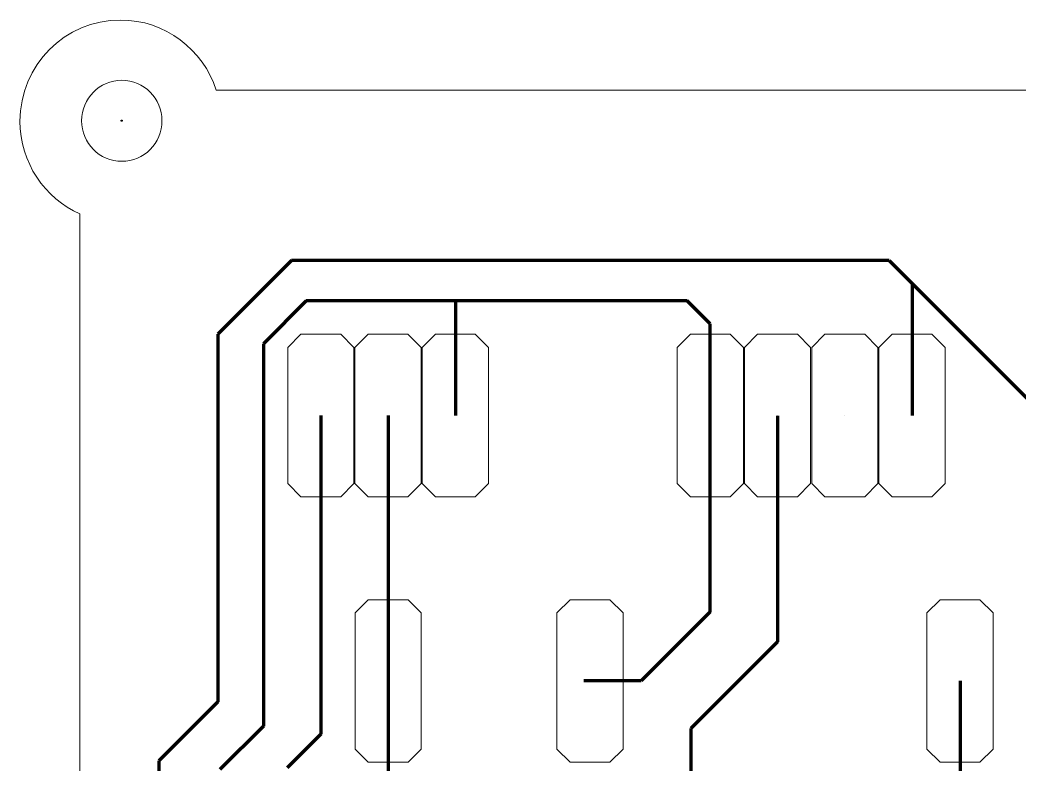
# Model space of a CAD drawing. Header units: millimetres. Extents: x -145 to 148, y -255 to 152.
# Drawn here: x 14.66 to 52.41, y 123.4 to 151.51 of the extents above; entities that cross this region are included whole.
import ezdxf

# ---------------------------------------------------------------- set-up
doc = ezdxf.new("R2010")
doc.units = ezdxf.units.MM
doc.header["$MEASUREMENT"] = 0
doc.layers.add('Layer 1', color=7, linetype='Continuous')

msp = doc.modelspace()

# ---------------------------------------------------------------- linework, layer by layer
at = {"layer": 'Layer 1', "lineweight": 18}
msp.add_ellipse((18.499, 147.7101), major_axis=(0, 1.5284), ratio=0.9929338, dxfattribs=at)
msp.add_open_spline([(22.0618, 148.866), (21.57, 150.402), (20.1389, 151.5133), (18.45, 151.5133), (16.3546, 151.5133), (14.6559, 149.8025), (14.6559, 147.6921), (14.6559, 146.1297), (15.587, 144.7863), (16.9207, 144.194)], degree=3, knots=[0, 0, 0, 0, 0.3333333, 0.3333333, 0.3333333, 0.6666667, 0.6666667, 0.6666667, 1, 1, 1, 1], dxfattribs=at)
for points in [[(141.0325, 148.866), (141.0325, 148.866), (22.0618, 148.866), (22.0618, 148.866)], [(16.9207, 144.194), (16.9207, 144.194), (16.9207, 109.7235), (16.9207, 109.7235)]]:
    msp.add_open_spline(points, degree=3, dxfattribs=at)
at = {"layer": 'Layer 1'}
msp.add_open_spline([(18.5167, 147.6921), (18.5167, 147.6921), (18.5167, 147.728), (18.5167, 147.728), (18.5167, 147.728), (18.4811, 147.728), (18.4811, 147.728), (18.4811, 147.728), (18.4811, 147.6921), (18.4811, 147.6921), (18.4811, 147.6921), (18.5167, 147.6921), (18.5167, 147.6921)], degree=3, knots=[0, 0, 0, 0, 0.25, 0.25, 0.25, 0.5, 0.5, 0.5, 0.75, 0.75, 0.75, 1, 1, 1, 1], dxfattribs=at)
at = {"layer": 'Layer 1', "color": 1, "lineweight": 9}
msp.add_open_spline([(18.5167, 147.6921), (18.5167, 147.6921), (18.5167, 147.728), (18.5167, 147.728), (18.5167, 147.728), (18.4811, 147.728), (18.4811, 147.728), (18.4811, 147.728), (18.4811, 147.6921), (18.4811, 147.6921), (18.4811, 147.6921), (18.5167, 147.6921), (18.5167, 147.6921)], degree=3, knots=[0, 0, 0, 0, 0.25, 0.25, 0.25, 0.5, 0.5, 0.5, 0.75, 0.75, 0.75, 1, 1, 1, 1], dxfattribs=at)
at = {"layer": 'Layer 1', "color": 6, "lineweight": 120}
for points in [[(24.9036, 142.4358), (24.9036, 142.4358), (22.128, 139.6599), (22.128, 139.6599)], [(47.4737, 142.4361), (47.4737, 142.4361), (24.9036, 142.4359), (24.9036, 142.4359)], [(47.4737, 142.4361), (47.4737, 142.4361), (53.9204, 135.9889), (53.9204, 135.9889)], [(48.3351, 141.5748), (48.3351, 141.5748), (48.3354, 136.5854), (48.3354, 136.5854)], [(25.4612, 140.9152), (25.4612, 140.9152), (23.8422, 139.2954), (23.8422, 139.2954)], [(39.8435, 140.9153), (39.8435, 140.9153), (25.4612, 140.9152), (25.4612, 140.9152)], [(31.0933, 140.9151), (31.0933, 140.9151), (31.0936, 136.5854), (31.0936, 136.5854)], [(40.7151, 140.0439), (40.7151, 140.0439), (39.8435, 140.9153), (39.8435, 140.9153)], [(40.7154, 129.1734), (40.7154, 129.1734), (40.7151, 140.0439), (40.7151, 140.0439)], [(22.128, 139.6599), (22.128, 139.6599), (22.1282, 125.7858), (22.1282, 125.7858)], [(23.8422, 139.2954), (23.8422, 139.2954), (23.8424, 124.8635), (23.8424, 124.8635)], [(26.0118, 136.5854), (26.0118, 136.5854), (26.012, 124.5648), (26.012, 124.5648)], [(28.5536, 136.5854), (28.5536, 136.5854), (28.5545, 122.7005), (28.5545, 122.7005)], [(43.2536, 136.5805), (43.2536, 136.5805), (43.2548, 128.0503), (43.2548, 128.0503)], [(40.7154, 129.1734), (40.7154, 129.1734), (38.1119, 126.5693), (38.1119, 126.5693)], [(43.2548, 128.0504), (43.2548, 128.0504), (39.9843, 124.7791), (39.9843, 124.7791)], [(38.1119, 126.5693), (38.1119, 126.5693), (35.947, 126.569), (35.947, 126.569)], [(50.144, 126.569), (50.144, 126.569), (50.1455, 118.0889), (50.1455, 118.0889)], [(22.1282, 125.7858), (22.1282, 125.7858), (19.8943, 123.5519), (19.8943, 123.5519)], [(23.8424, 124.8635), (23.8424, 124.8635), (22.2037, 123.2247), (22.2037, 123.2247)], [(39.9843, 124.7791), (39.9843, 124.7791), (39.9855, 118.0889), (39.9855, 118.0889)], [(26.012, 124.5649), (26.012, 124.5649), (24.7437, 123.2966), (24.7437, 123.2966)], [(19.8943, 123.5519), (19.8943, 123.5519), (19.8944, 114.3572), (19.8944, 114.3572)]]:
    msp.add_open_spline(points, degree=3, dxfattribs=at)
at = {"layer": 'Layer 1', "lineweight": 9}
for points in [[(27.2618, 134.0172), (27.2618, 134.0172), (27.2618, 139.1536), (27.2618, 139.1536), (27.2618, 139.1536), (26.7618, 139.6536), (26.7618, 139.6536), (26.7618, 139.6536), (25.2618, 139.6536), (25.2618, 139.6536), (25.2618, 139.6536), (24.7618, 139.1536), (24.7618, 139.1536), (24.7618, 139.1536), (24.7618, 134.0172), (24.7618, 134.0172), (24.7618, 134.0172), (25.2618, 133.5172), (25.2618, 133.5172), (25.2618, 133.5172), (26.7618, 133.5172), (26.7618, 133.5172), (26.7618, 133.5172), (27.2618, 134.0172), (27.2618, 134.0172)], [(29.8018, 134.0172), (29.8018, 134.0172), (29.8018, 139.1536), (29.8018, 139.1536), (29.8018, 139.1536), (29.3018, 139.6536), (29.3018, 139.6536), (29.3018, 139.6536), (27.8018, 139.6536), (27.8018, 139.6536), (27.8018, 139.6536), (27.3018, 139.1536), (27.3018, 139.1536), (27.3018, 139.1536), (27.3018, 134.0172), (27.3018, 134.0172), (27.3018, 134.0172), (27.8018, 133.5172), (27.8018, 133.5172), (27.8018, 133.5172), (29.3018, 133.5172), (29.3018, 133.5172), (29.3018, 133.5172), (29.8018, 134.0172), (29.8018, 134.0172)], [(32.3418, 134.0172), (32.3418, 134.0172), (32.3418, 139.1536), (32.3418, 139.1536), (32.3418, 139.1536), (31.8418, 139.6536), (31.8418, 139.6536), (31.8418, 139.6536), (30.3418, 139.6536), (30.3418, 139.6536), (30.3418, 139.6536), (29.8418, 139.1536), (29.8418, 139.1536), (29.8418, 139.1536), (29.8418, 134.0172), (29.8418, 134.0172), (29.8418, 134.0172), (30.3418, 133.5172), (30.3418, 133.5172), (30.3418, 133.5172), (31.8418, 133.5172), (31.8418, 133.5172), (31.8418, 133.5172), (32.3418, 134.0172), (32.3418, 134.0172)], [(41.9636, 134.0172), (41.9636, 134.0172), (41.9636, 139.1536), (41.9636, 139.1536), (41.9636, 139.1536), (41.4636, 139.6536), (41.4636, 139.6536), (41.4636, 139.6536), (39.9636, 139.6536), (39.9636, 139.6536), (39.9636, 139.6536), (39.4636, 139.1536), (39.4636, 139.1536), (39.4636, 139.1536), (39.4636, 134.0172), (39.4636, 134.0172), (39.4636, 134.0172), (39.9636, 133.5172), (39.9636, 133.5172), (39.9636, 133.5172), (41.4636, 133.5172), (41.4636, 133.5172), (41.4636, 133.5172), (41.9636, 134.0172), (41.9636, 134.0172)], [(44.5036, 134.0172), (44.5036, 134.0172), (44.5036, 139.1536), (44.5036, 139.1536), (44.5036, 139.1536), (44.0036, 139.6536), (44.0036, 139.6536), (44.0036, 139.6536), (42.5036, 139.6536), (42.5036, 139.6536), (42.5036, 139.6536), (42.0036, 139.1536), (42.0036, 139.1536), (42.0036, 139.1536), (42.0036, 134.0172), (42.0036, 134.0172), (42.0036, 134.0172), (42.5036, 133.5172), (42.5036, 133.5172), (42.5036, 133.5172), (44.0036, 133.5172), (44.0036, 133.5172), (44.0036, 133.5172), (44.5036, 134.0172), (44.5036, 134.0172)], [(47.0436, 134.0172), (47.0436, 134.0172), (47.0436, 139.1536), (47.0436, 139.1536), (47.0436, 139.1536), (46.5436, 139.6536), (46.5436, 139.6536), (46.5436, 139.6536), (45.0436, 139.6536), (45.0436, 139.6536), (45.0436, 139.6536), (44.5436, 139.1536), (44.5436, 139.1536), (44.5436, 139.1536), (44.5436, 134.0172), (44.5436, 134.0172), (44.5436, 134.0172), (45.0436, 133.5172), (45.0436, 133.5172), (45.0436, 133.5172), (46.5436, 133.5172), (46.5436, 133.5172), (46.5436, 133.5172), (47.0436, 134.0172), (47.0436, 134.0172)], [(49.5836, 134.0172), (49.5836, 134.0172), (49.5836, 139.1536), (49.5836, 139.1536), (49.5836, 139.1536), (49.0836, 139.6536), (49.0836, 139.6536), (49.0836, 139.6536), (47.5836, 139.6536), (47.5836, 139.6536), (47.5836, 139.6536), (47.0836, 139.1536), (47.0836, 139.1536), (47.0836, 139.1536), (47.0836, 134.0172), (47.0836, 134.0172), (47.0836, 134.0172), (47.5836, 133.5172), (47.5836, 133.5172), (47.5836, 133.5172), (49.0836, 133.5172), (49.0836, 133.5172), (49.0836, 133.5172), (49.5836, 134.0172), (49.5836, 134.0172)], [(29.8036, 124.0008), (29.8036, 124.0008), (29.8036, 129.1372), (29.8036, 129.1372), (29.8036, 129.1372), (29.3036, 129.6372), (29.3036, 129.6372), (29.3036, 129.6372), (27.8036, 129.6372), (27.8036, 129.6372), (27.8036, 129.6372), (27.3036, 129.1372), (27.3036, 129.1372), (27.3036, 129.1372), (27.3036, 124.0008), (27.3036, 124.0008), (27.3036, 124.0008), (27.8036, 123.5008), (27.8036, 123.5008), (27.8036, 123.5008), (29.3036, 123.5008), (29.3036, 123.5008), (29.3036, 123.5008), (29.8036, 124.0008), (29.8036, 124.0008)], [(37.4236, 124.0008), (37.4236, 124.0008), (37.4236, 129.1372), (37.4236, 129.1372), (37.4236, 129.1372), (36.9236, 129.6372), (36.9236, 129.6372), (36.9236, 129.6372), (35.4236, 129.6372), (35.4236, 129.6372), (35.4236, 129.6372), (34.9236, 129.1372), (34.9236, 129.1372), (34.9236, 129.1372), (34.9236, 124.0008), (34.9236, 124.0008), (34.9236, 124.0008), (35.4236, 123.5008), (35.4236, 123.5008), (35.4236, 123.5008), (36.9236, 123.5008), (36.9236, 123.5008), (36.9236, 123.5008), (37.4236, 124.0008), (37.4236, 124.0008)], [(51.3937, 124.0008), (51.3937, 124.0008), (51.3937, 129.1372), (51.3937, 129.1372), (51.3937, 129.1372), (50.8937, 129.6372), (50.8937, 129.6372), (50.8937, 129.6372), (49.3937, 129.6372), (49.3937, 129.6372), (49.3937, 129.6372), (48.8937, 129.1372), (48.8937, 129.1372), (48.8937, 129.1372), (48.8937, 124.0008), (48.8937, 124.0008), (48.8937, 124.0008), (49.3937, 123.5008), (49.3937, 123.5008), (49.3937, 123.5008), (50.8937, 123.5008), (50.8937, 123.5008), (50.8937, 123.5008), (51.3937, 124.0008), (51.3937, 124.0008)]]:
    msp.add_open_spline(points, degree=3, knots=[0, 0, 0, 0, 0.125, 0.125, 0.125, 0.25, 0.25, 0.25, 0.375, 0.375, 0.375, 0.5, 0.5, 0.5, 0.625, 0.625, 0.625, 0.75, 0.75, 0.75, 0.875, 0.875, 0.875, 1, 1, 1, 1], dxfattribs=at)
at = {"layer": 'Layer 1', "color": 5}
for points in [[(26.0118, 136.5837), (26.0118, 136.5837), (26.0153, 136.5837), (26.0153, 136.5837), (26.0153, 136.5837), (26.0153, 136.5872), (26.0153, 136.5872), (26.0153, 136.5872), (26.0118, 136.5872), (26.0118, 136.5872), (26.0118, 136.5872), (26.0118, 136.5837), (26.0118, 136.5837)], [(28.5518, 136.5837), (28.5518, 136.5837), (28.5553, 136.5837), (28.5553, 136.5837), (28.5553, 136.5837), (28.5553, 136.5872), (28.5553, 136.5872), (28.5553, 136.5872), (28.5518, 136.5872), (28.5518, 136.5872), (28.5518, 136.5872), (28.5518, 136.5837), (28.5518, 136.5837)], [(31.0918, 136.5837), (31.0918, 136.5837), (31.0953, 136.5837), (31.0953, 136.5837), (31.0953, 136.5837), (31.0953, 136.5872), (31.0953, 136.5872), (31.0953, 136.5872), (31.0918, 136.5872), (31.0918, 136.5872), (31.0918, 136.5872), (31.0918, 136.5837), (31.0918, 136.5837)], [(40.7136, 136.5837), (40.7136, 136.5837), (40.7171, 136.5837), (40.7171, 136.5837), (40.7171, 136.5837), (40.7171, 136.5872), (40.7171, 136.5872), (40.7171, 136.5872), (40.7136, 136.5872), (40.7136, 136.5872), (40.7136, 136.5872), (40.7136, 136.5837), (40.7136, 136.5837)], [(43.2536, 136.5837), (43.2536, 136.5837), (43.2571, 136.5837), (43.2571, 136.5837), (43.2571, 136.5837), (43.2571, 136.5872), (43.2571, 136.5872), (43.2571, 136.5872), (43.2536, 136.5872), (43.2536, 136.5872), (43.2536, 136.5872), (43.2536, 136.5837), (43.2536, 136.5837)], [(45.7936, 136.5837), (45.7936, 136.5837), (45.7971, 136.5837), (45.7971, 136.5837), (45.7971, 136.5837), (45.7971, 136.5872), (45.7971, 136.5872), (45.7971, 136.5872), (45.7936, 136.5872), (45.7936, 136.5872), (45.7936, 136.5872), (45.7936, 136.5837), (45.7936, 136.5837)], [(48.3336, 136.5837), (48.3336, 136.5837), (48.3371, 136.5837), (48.3371, 136.5837), (48.3371, 136.5837), (48.3371, 136.5872), (48.3371, 136.5872), (48.3371, 136.5872), (48.3336, 136.5872), (48.3336, 136.5872), (48.3336, 136.5872), (48.3336, 136.5837), (48.3336, 136.5837)], [(28.5536, 126.5673), (28.5536, 126.5673), (28.5571, 126.5673), (28.5571, 126.5673), (28.5571, 126.5673), (28.5571, 126.5708), (28.5571, 126.5708), (28.5571, 126.5708), (28.5536, 126.5708), (28.5536, 126.5708), (28.5536, 126.5708), (28.5536, 126.5673), (28.5536, 126.5673)], [(36.1736, 126.5673), (36.1736, 126.5673), (36.1771, 126.5673), (36.1771, 126.5673), (36.1771, 126.5673), (36.1771, 126.5708), (36.1771, 126.5708), (36.1771, 126.5708), (36.1736, 126.5708), (36.1736, 126.5708), (36.1736, 126.5708), (36.1736, 126.5673), (36.1736, 126.5673)], [(50.1437, 126.5673), (50.1437, 126.5673), (50.1472, 126.5673), (50.1472, 126.5673), (50.1472, 126.5673), (50.1472, 126.5708), (50.1472, 126.5708), (50.1472, 126.5708), (50.1437, 126.5708), (50.1437, 126.5708), (50.1437, 126.5708), (50.1437, 126.5673), (50.1437, 126.5673)]]:
    msp.add_open_spline(points, degree=3, knots=[0, 0, 0, 0, 0.25, 0.25, 0.25, 0.5, 0.5, 0.5, 0.75, 0.75, 0.75, 1, 1, 1, 1], dxfattribs=at)
at = {"layer": 'Layer 1', "color": 5, "lineweight": 9}
for points in [[(26.0118, 136.5837), (26.0118, 136.5837), (26.0153, 136.5837), (26.0153, 136.5837), (26.0153, 136.5837), (26.0153, 136.5872), (26.0153, 136.5872), (26.0153, 136.5872), (26.0118, 136.5872), (26.0118, 136.5872), (26.0118, 136.5872), (26.0118, 136.5837), (26.0118, 136.5837)], [(28.5518, 136.5837), (28.5518, 136.5837), (28.5553, 136.5837), (28.5553, 136.5837), (28.5553, 136.5837), (28.5553, 136.5872), (28.5553, 136.5872), (28.5553, 136.5872), (28.5518, 136.5872), (28.5518, 136.5872), (28.5518, 136.5872), (28.5518, 136.5837), (28.5518, 136.5837)], [(31.0918, 136.5837), (31.0918, 136.5837), (31.0953, 136.5837), (31.0953, 136.5837), (31.0953, 136.5837), (31.0953, 136.5872), (31.0953, 136.5872), (31.0953, 136.5872), (31.0918, 136.5872), (31.0918, 136.5872), (31.0918, 136.5872), (31.0918, 136.5837), (31.0918, 136.5837)], [(40.7136, 136.5837), (40.7136, 136.5837), (40.7171, 136.5837), (40.7171, 136.5837), (40.7171, 136.5837), (40.7171, 136.5872), (40.7171, 136.5872), (40.7171, 136.5872), (40.7136, 136.5872), (40.7136, 136.5872), (40.7136, 136.5872), (40.7136, 136.5837), (40.7136, 136.5837)], [(43.2536, 136.5837), (43.2536, 136.5837), (43.2571, 136.5837), (43.2571, 136.5837), (43.2571, 136.5837), (43.2571, 136.5872), (43.2571, 136.5872), (43.2571, 136.5872), (43.2536, 136.5872), (43.2536, 136.5872), (43.2536, 136.5872), (43.2536, 136.5837), (43.2536, 136.5837)], [(45.7936, 136.5837), (45.7936, 136.5837), (45.7971, 136.5837), (45.7971, 136.5837), (45.7971, 136.5837), (45.7971, 136.5872), (45.7971, 136.5872), (45.7971, 136.5872), (45.7936, 136.5872), (45.7936, 136.5872), (45.7936, 136.5872), (45.7936, 136.5837), (45.7936, 136.5837)], [(48.3336, 136.5837), (48.3336, 136.5837), (48.3371, 136.5837), (48.3371, 136.5837), (48.3371, 136.5837), (48.3371, 136.5872), (48.3371, 136.5872), (48.3371, 136.5872), (48.3336, 136.5872), (48.3336, 136.5872), (48.3336, 136.5872), (48.3336, 136.5837), (48.3336, 136.5837)], [(28.5536, 126.5673), (28.5536, 126.5673), (28.5571, 126.5673), (28.5571, 126.5673), (28.5571, 126.5673), (28.5571, 126.5708), (28.5571, 126.5708), (28.5571, 126.5708), (28.5536, 126.5708), (28.5536, 126.5708), (28.5536, 126.5708), (28.5536, 126.5673), (28.5536, 126.5673)], [(36.1736, 126.5673), (36.1736, 126.5673), (36.1771, 126.5673), (36.1771, 126.5673), (36.1771, 126.5673), (36.1771, 126.5708), (36.1771, 126.5708), (36.1771, 126.5708), (36.1736, 126.5708), (36.1736, 126.5708), (36.1736, 126.5708), (36.1736, 126.5673), (36.1736, 126.5673)], [(50.1437, 126.5673), (50.1437, 126.5673), (50.1472, 126.5673), (50.1472, 126.5673), (50.1472, 126.5673), (50.1472, 126.5708), (50.1472, 126.5708), (50.1472, 126.5708), (50.1437, 126.5708), (50.1437, 126.5708), (50.1437, 126.5708), (50.1437, 126.5673), (50.1437, 126.5673)]]:
    msp.add_open_spline(points, degree=3, knots=[0, 0, 0, 0, 0.25, 0.25, 0.25, 0.5, 0.5, 0.5, 0.75, 0.75, 0.75, 1, 1, 1, 1], dxfattribs=at)

doc.saveas('drawing.dxf')
